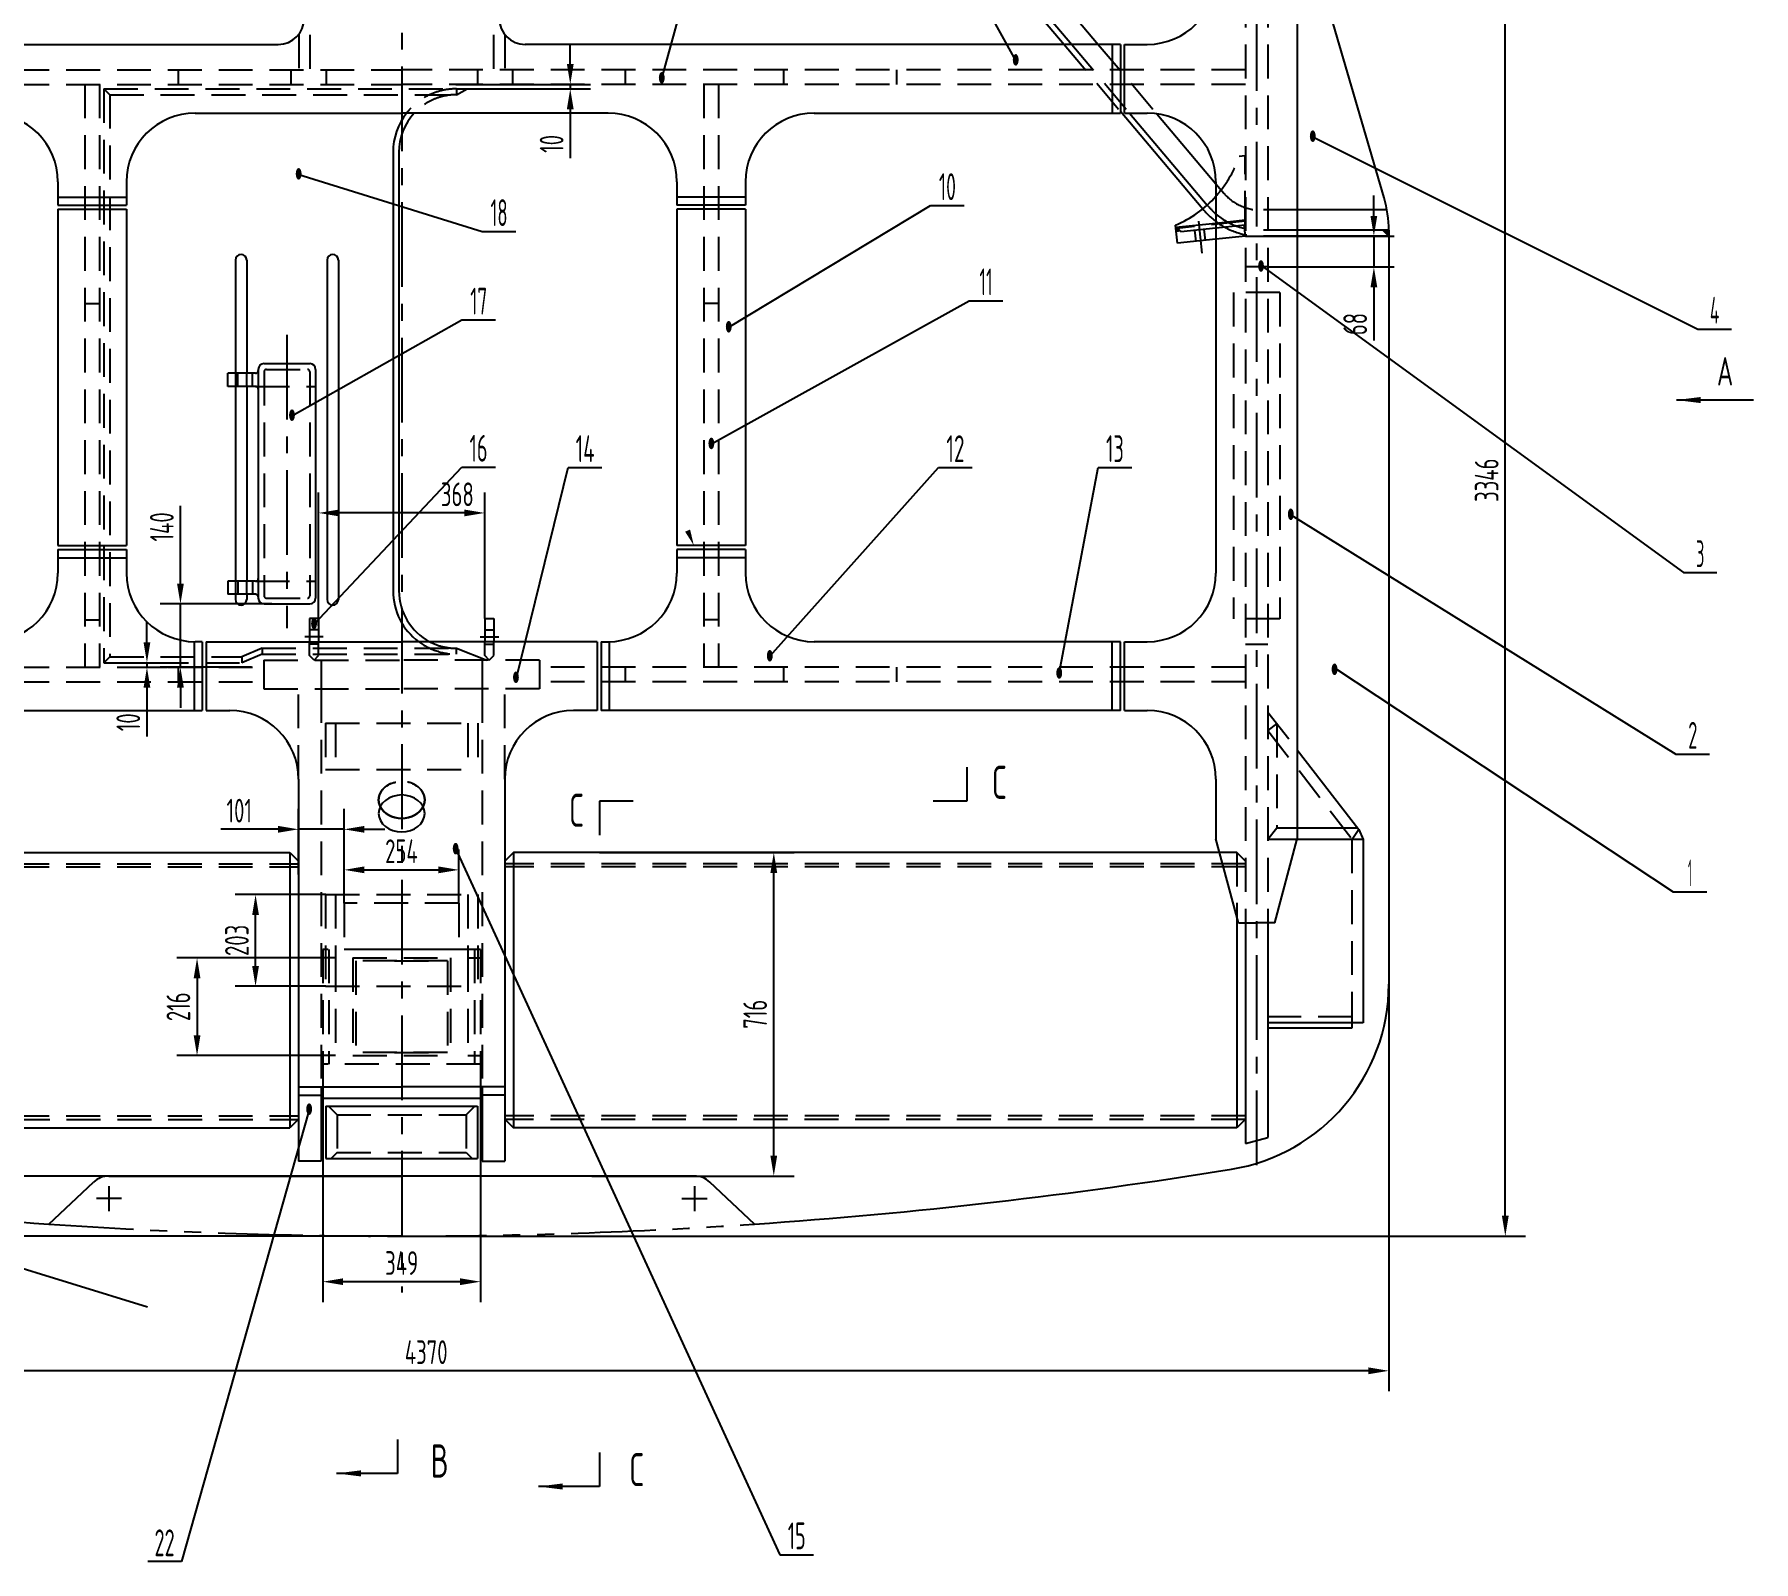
# Model space of a CAD drawing. Header units: millimetres. Extents: x 0 to 12615, y -98 to 8910.
# Drawn here: x 3086 to 6892, y 3431 to 6811 of the extents above; entities that cross this region are included whole.
import ezdxf
from ezdxf.enums import TextEntityAlignment as Align

# ---------------------------------------------------------------- set-up
doc = ezdxf.new("R2010")
doc.units = ezdxf.units.MM
doc.header["$LTSCALE"] = 150
for name, pattern in [('F', [0.75, 0.5, -0.25]), ('G', [2, 1.25, -0.25, 0.25, -0.25]), ('K', [2.5, 1.25, -0.25, 0.25, -0.25, 0.25, -0.25])]:
    doc.linetypes.add(name, pattern=pattern)
for name, color, linetype in [('01', 7, 'Continuous'), ('02', 1, 'Continuous'), ('04', 2, 'F'), ('05', 4, 'G'), ('07', 6, 'K'), ('08', 1, 'Continuous'), ('11', 3, 'Continuous')]:
    doc.layers.add(name, color=color, linetype=linetype)
doc.styles.get("Standard").update_dxf_attribs({"font": 'isocp', "width": 0.707, "bigfont": 'intecad.shx'})
doc.dimstyles.new('INTE', dxfattribs={"dimscale": 15, "dimtxt": 3.5, "dimasz": 3, "dimexe": 3, "dimexo": 0, "dimgap": 1, "dimtad": 1, "dimdec": 3, "dimzin": 9, "dimdsep": 46, "dimtxsty": 'Standard', "dimcen": 0, "dimclrd": 1, "dimclre": 1, "dimclrt": 3, "dimaunit": 1, "dimadec": 0, "dimazin": 0, "dimtfac": 1, "dimtdec": 3, "dimtmove": 0, "dimatfit": 0, "dimfxl": 1, "dimarcsym": 0})

# ---------------------------------------------------------------- blocks, each defined once
blk = doc.blocks.new('*D62')
at = {"layer": '08', "color": 1, "lineweight": -2}
for p, q in [((1886.2, 7885.6), (1121.4, 7885.6)), ((1166.4, 4195.9), (1166.4, 7840.6)), ((3899.2, 4150.9), (1121.4, 4150.9))]:
    blk.add_line(p, q, dxfattribs=at)
at = {"layer": '08', "color": 1}
for points in [[(1158.9, 7840.6), (1173.9, 7840.6), (1166.4, 7885.6)], [(1158.9, 4195.9), (1173.9, 4195.9), (1166.4, 4150.9)]]:
    blk.add_solid(points, dxfattribs=at)
at = {"layer": 'Defpoints', "color": 0}
for p in [(1166.4, 7885.6), (1886.2, 7885.6), (3899.2, 4150.9)]:
    blk.add_point(p, dxfattribs=at)
at = {"layer": '08', "color": 3, "insert": (1125.1, 6018.3), "char_height": 52.5, "attachment_point": 5, "rotation": 90}
blk.add_mtext('3734.7', dxfattribs=at)
blk = doc.blocks.new('*D63')
at = {"layer": '08', "color": 1, "lineweight": -2}
for p, q in [((3899.2, 4283.9), (1414.1, 4283.9)), ((1459.1, 4195.9), (1459.1, 4238.9)), ((3899.2, 4150.9), (1414.1, 4150.9))]:
    blk.add_line(p, q, dxfattribs=at)
at = {"layer": '08', "color": 1}
for points in [[(1451.6, 4238.9), (1466.6, 4238.9), (1459.1, 4283.9)], [(1451.6, 4195.9), (1466.6, 4195.9), (1459.1, 4150.9)]]:
    blk.add_solid(points, dxfattribs=at)
at = {"layer": 'Defpoints', "color": 0}
for p in [(1459.1, 4283.9), (3899.2, 4283.9), (3899.2, 4150.9)]:
    blk.add_point(p, dxfattribs=at)
at = {"layer": '08', "color": 3, "insert": (1417.8, 4217.4), "char_height": 52.5, "attachment_point": 5, "rotation": 90}
blk.add_mtext('133', dxfattribs=at)
blk = doc.blocks.new('*D67')
at = {"layer": '08', "color": 1, "lineweight": -2}
for p, q in [((5996.7, 7496.9), (6387.1, 7496.9)), ((6342.1, 4195.9), (6342.1, 7451.9)), ((3899.2, 4150.9), (6387.1, 4150.9))]:
    blk.add_line(p, q, dxfattribs=at)
at = {"layer": '08', "color": 1}
for points in [[(6334.6, 7451.9), (6349.6, 7451.9), (6342.1, 7496.9)], [(6334.6, 4195.9), (6349.6, 4195.9), (6342.1, 4150.9)]]:
    blk.add_solid(points, dxfattribs=at)
at = {"layer": 'Defpoints', "color": 0}
for p in [(5996.7, 7496.9), (6342.1, 7496.9), (3899.2, 4150.9)]:
    blk.add_point(p, dxfattribs=at)
at = {"layer": '08', "color": 3, "insert": (6300.9, 5823.9), "char_height": 52.5, "attachment_point": 5, "rotation": 90}
blk.add_mtext('3346', dxfattribs=at)
blk = doc.blocks.new('*D68')
at = {"layer": '08', "color": 1, "lineweight": -2}
for p, q in [((1714.2, 4838.5), (1714.2, 3807.8)), ((6084.2, 4779.1), (6084.2, 3807.8)), ((6039.2, 3852.8), (1759.2, 3852.8))]:
    blk.add_line(p, q, dxfattribs=at)
at = {"layer": '08', "color": 1}
for points in [[(1759.2, 3860.3), (1759.2, 3845.3), (1714.2, 3852.8)], [(6039.2, 3860.3), (6039.2, 3845.3), (6084.2, 3852.8)]]:
    blk.add_solid(points, dxfattribs=at)
at = {"layer": 'Defpoints', "color": 0}
for p in [(1714.2, 4838.5), (6084.2, 4779.1), (1714.2, 3852.8)]:
    blk.add_point(p, dxfattribs=at)
at = {"layer": '08', "color": 3, "insert": (3953.5, 3894.1), "char_height": 52.5, "attachment_point": 5}
blk.add_mtext('4370', dxfattribs=at)
blk = doc.blocks.new('*D69')
at = {"layer": '08', "color": 1, "lineweight": -2}
for p, q in [((3715.2, 5501.8), (3715.2, 5796.4)), ((4083.2, 5517.9), (4083.2, 5796.4)), ((4038.2, 5751.4), (3760.2, 5751.4))]:
    blk.add_line(p, q, dxfattribs=at)
at = {"layer": '08', "color": 1}
for points in [[(3760.2, 5758.9), (3760.2, 5743.9), (3715.2, 5751.4)], [(4038.2, 5758.9), (4038.2, 5743.9), (4083.2, 5751.4)]]:
    blk.add_solid(points, dxfattribs=at)
at = {"layer": 'Defpoints', "color": 0}
for p in [(3715.2, 5751.4), (3715.2, 5501.8), (4083.2, 5517.9)]:
    blk.add_point(p, dxfattribs=at)
at = {"layer": '08', "color": 3, "insert": (4022.5, 5792.6), "char_height": 52.5, "attachment_point": 5}
blk.add_mtext('368', dxfattribs=at)
blk = doc.blocks.new('*D70')
at = {"layer": '08', "color": 1, "lineweight": -2}
for p, q in [((4336.8, 4999.9), (4767.9, 4999.9)), ((4722.9, 4328.9), (4722.9, 4954.9)), ((4319.8, 4283.9), (4767.9, 4283.9))]:
    blk.add_line(p, q, dxfattribs=at)
at = {"layer": '08', "color": 1}
for points in [[(4715.4, 4954.9), (4730.4, 4954.9), (4722.9, 4999.9)], [(4715.4, 4328.9), (4730.4, 4328.9), (4722.9, 4283.9)]]:
    blk.add_solid(points, dxfattribs=at)
at = {"layer": 'Defpoints', "color": 0}
for p in [(4336.8, 4999.9), (4722.9, 4999.9), (4319.8, 4283.9)]:
    blk.add_point(p, dxfattribs=at)
at = {"layer": '08', "color": 3, "insert": (4681.7, 4641.9), "char_height": 52.5, "attachment_point": 5, "rotation": 90}
blk.add_mtext('716', dxfattribs=at)
blk = doc.blocks.new('*D71')
at = {"layer": '08', "color": 1, "lineweight": -2}
for p, q in [((3409.5, 5594.9), (3409.5, 5767)), ((3612, 5549.9), (3364.5, 5549.9)), ((3409.5, 5409.9), (3409.5, 5549.9)), ((3566.5, 5409.9), (3364.5, 5409.9)), ((3409.5, 5364.9), (3409.5, 5319.9))]:
    blk.add_line(p, q, dxfattribs=at)
at = {"layer": '08', "color": 1}
for points in [[(3402, 5594.9), (3417, 5594.9), (3409.5, 5549.9)], [(3402, 5364.9), (3417, 5364.9), (3409.5, 5409.9)]]:
    blk.add_solid(points, dxfattribs=at)
at = {"layer": 'Defpoints', "color": 0}
for p in [(3612, 5549.9), (3409.5, 5409.9), (3566.5, 5409.9)]:
    blk.add_point(p, dxfattribs=at)
at = {"layer": '08', "color": 3, "insert": (3368.3, 5720.5), "char_height": 52.5, "attachment_point": 5, "rotation": 90}
blk.add_mtext('140', dxfattribs=at)
blk = doc.blocks.new('*D72')
at = {"layer": '08', "color": 1, "lineweight": -2}
for p, q in [((4272.4, 6744.9), (4272.4, 6789.9)), ((4019.3, 6699.9), (4317.4, 6699.9)), ((4272.4, 6699.9), (4272.4, 6689.9)), ((4020.2, 6689.9), (4317.4, 6689.9)), ((4272.4, 6644.9), (4272.4, 6536.5))]:
    blk.add_line(p, q, dxfattribs=at)
at = {"layer": '08', "color": 1}
for points in [[(4264.9, 6744.9), (4279.9, 6744.9), (4272.4, 6699.9)], [(4264.9, 6644.9), (4279.9, 6644.9), (4272.4, 6689.9)]]:
    blk.add_solid(points, dxfattribs=at)
at = {"layer": 'Defpoints', "color": 0}
for p in [(4019.3, 6699.9), (4020.2, 6689.9), (4272.4, 6689.9)]:
    blk.add_point(p, dxfattribs=at)
at = {"layer": '08', "color": 3, "insert": (4231.2, 6568.2), "char_height": 52.5, "attachment_point": 5, "rotation": 90}
blk.add_mtext('10', dxfattribs=at)
blk = doc.blocks.new('*D73')
at = {"layer": '08', "color": 1, "lineweight": -2}
for p, q in [((3335.4, 5464.9), (3335.4, 5509.9)), ((3309.3, 5419.9), (3380.4, 5419.9)), ((3309.3, 5409.9), (3380.4, 5409.9)), ((3335.4, 5419.9), (3335.4, 5409.9)), ((3335.4, 5364.9), (3335.4, 5256.5))]:
    blk.add_line(p, q, dxfattribs=at)
at = {"layer": '08', "color": 1}
for points in [[(3327.9, 5464.9), (3342.9, 5464.9), (3335.4, 5419.9)], [(3327.9, 5364.9), (3342.9, 5364.9), (3335.4, 5409.9)]]:
    blk.add_solid(points, dxfattribs=at)
at = {"layer": 'Defpoints', "color": 0}
for p in [(3309.3, 5419.9), (3309.3, 5409.9), (3335.4, 5409.9)]:
    blk.add_point(p, dxfattribs=at)
at = {"layer": '08', "color": 3, "insert": (3294.1, 5288.2), "char_height": 52.5, "attachment_point": 5, "rotation": 90}
blk.add_mtext('10', dxfattribs=at)
blk = doc.blocks.new('*D82')
at = {"layer": '08', "color": 1, "lineweight": -2}
for p, q in [((6051.2, 6408.9), (6051.2, 6453.9)), ((5766.7, 6363.9), (6096.2, 6363.9)), ((6051.2, 6363.9), (6051.2, 6295.9)), ((5816.7, 6295.9), (6096.2, 6295.9)), ((6051.2, 6250.9), (6051.2, 6132.9))]:
    blk.add_line(p, q, dxfattribs=at)
at = {"layer": '08', "color": 1}
for points in [[(6043.7, 6408.9), (6058.7, 6408.9), (6051.2, 6363.9)], [(6043.7, 6250.9), (6058.7, 6250.9), (6051.2, 6295.9)]]:
    blk.add_solid(points, dxfattribs=at)
at = {"layer": 'Defpoints', "color": 0}
for p in [(5766.7, 6363.9), (6051.2, 6363.9), (5816.7, 6295.9)]:
    blk.add_point(p, dxfattribs=at)
at = {"layer": '08', "color": 3, "insert": (6009.9, 6169.4), "char_height": 52.5, "attachment_point": 5, "rotation": 90}
blk.add_mtext('68', dxfattribs=at)
blk = doc.blocks.new('*D91')
at = {"layer": '08', "color": 1, "lineweight": -2}
for p, q in [((3752.7, 4766.5), (3401.3, 4766.5)), ((3446.3, 4721.5), (3446.3, 4595.5)), ((3752.7, 4550.5), (3401.3, 4550.5))]:
    blk.add_line(p, q, dxfattribs=at)
at = {"layer": '08', "color": 1}
for points in [[(3438.8, 4721.5), (3453.8, 4721.5), (3446.3, 4766.5)], [(3438.8, 4595.5), (3453.8, 4595.5), (3446.3, 4550.5)]]:
    blk.add_solid(points, dxfattribs=at)
at = {"layer": 'Defpoints', "color": 0}
for p in [(3752.7, 4766.5), (3446.3, 4550.5), (3752.7, 4550.5)]:
    blk.add_point(p, dxfattribs=at)
at = {"layer": '08', "color": 3, "insert": (3405, 4658.5), "char_height": 52.5, "attachment_point": 5, "rotation": 90}
blk.add_mtext('216', dxfattribs=at)
blk = doc.blocks.new('*D92')
at = {"layer": '08', "color": 1, "lineweight": -2}
for p, q in [((3731, 4906.9), (3530.8, 4906.9)), ((3575.8, 4748.9), (3575.8, 4861.9)), ((3731, 4703.9), (3530.8, 4703.9))]:
    blk.add_line(p, q, dxfattribs=at)
at = {"layer": '08', "color": 1}
for points in [[(3568.3, 4861.9), (3583.3, 4861.9), (3575.8, 4906.9)], [(3568.3, 4748.9), (3583.3, 4748.9), (3575.8, 4703.9)]]:
    blk.add_solid(points, dxfattribs=at)
at = {"layer": 'Defpoints', "color": 0}
for p in [(3575.8, 4906.9), (3731, 4906.9), (3731, 4703.9)]:
    blk.add_point(p, dxfattribs=at)
at = {"layer": '08', "color": 3, "insert": (3534.5, 4805.4), "char_height": 52.5, "attachment_point": 5, "rotation": 90}
blk.add_mtext('203', dxfattribs=at)
blk = doc.blocks.new('*D93')
at = {"layer": '08', "color": 1, "lineweight": -2}
for p, q in [((3670.7, 4950.9), (3670.7, 5096.2)), ((3771.7, 4887.5), (3771.7, 5096.2)), ((3625.7, 5051.2), (3498.8, 5051.2)), ((3771.7, 5051.2), (3670.7, 5051.2)), ((3816.7, 5051.2), (3861.7, 5051.2))]:
    blk.add_line(p, q, dxfattribs=at)
at = {"layer": '08', "color": 1}
for points in [[(3625.7, 5058.7), (3625.7, 5043.7), (3670.7, 5051.2)], [(3816.7, 5058.7), (3816.7, 5043.7), (3771.7, 5051.2)]]:
    blk.add_solid(points, dxfattribs=at)
at = {"layer": 'Defpoints', "color": 0}
for p in [(3670.7, 5051.2), (3670.7, 4950.9), (3771.7, 4887.5)]:
    blk.add_point(p, dxfattribs=at)
at = {"layer": '08', "color": 3, "insert": (3539.7, 5092.5), "char_height": 52.5, "attachment_point": 5}
blk.add_mtext('101', dxfattribs=at)
blk = doc.blocks.new('*D94')
at = {"layer": '08', "color": 1, "lineweight": -2}
for p, q in [((3771.7, 4887.5), (3771.7, 5006.5)), ((4025.7, 4887.5), (4025.7, 5006.5)), ((3816.7, 4961.5), (3980.7, 4961.5))]:
    blk.add_line(p, q, dxfattribs=at)
at = {"layer": '08', "color": 1}
for points in [[(3816.7, 4969), (3816.7, 4954), (3771.7, 4961.5)], [(3980.7, 4969), (3980.7, 4954), (4025.7, 4961.5)]]:
    blk.add_solid(points, dxfattribs=at)
at = {"layer": 'Defpoints', "color": 0}
for p in [(4025.7, 4961.5), (3771.7, 4887.5), (4025.7, 4887.5)]:
    blk.add_point(p, dxfattribs=at)
at = {"layer": '08', "color": 3, "insert": (3898.7, 5002.7), "char_height": 52.5, "attachment_point": 5}
blk.add_mtext('254', dxfattribs=at)
blk = doc.blocks.new('*D95')
at = {"layer": '08', "color": 1, "lineweight": -2}
for p, q in [((3724.7, 4495.7), (3724.7, 4005)), ((4073.7, 4481.4), (4073.7, 4005)), ((4028.7, 4050), (3769.7, 4050))]:
    blk.add_line(p, q, dxfattribs=at)
at = {"layer": '08', "color": 1}
for points in [[(3769.7, 4057.5), (3769.7, 4042.5), (3724.7, 4050)], [(4028.7, 4057.5), (4028.7, 4042.5), (4073.7, 4050)]]:
    blk.add_solid(points, dxfattribs=at)
at = {"layer": 'Defpoints', "color": 0}
for p in [(3724.7, 4495.7), (4073.7, 4481.4), (3724.7, 4050)]:
    blk.add_point(p, dxfattribs=at)
at = {"layer": '08', "color": 3, "insert": (3899.2, 4091.3), "char_height": 52.5, "attachment_point": 5}
blk.add_mtext('349', dxfattribs=at)

msp = doc.modelspace()

# ---------------------------------------------------------------- hatches: boundary and pattern name
at = {"layer": '02'}
for points in [[(5623.8898, 6374.0099), (5612.8979, 6382.9082), (5613.9447, 6372.9631)], [(6084.2322, 6376.9079), (6071.2322, 6376.9079), (6084.2322, 6363.9079)]]:
    msp.add_hatch(color=256, dxfattribs=at).paths.add_polyline_path(points)

# ---------------------------------------------------------------- linework, layer by layer
for p, q in [((5616.5618, 6348.1005), (5612.3404, 6388.2042)), ((5701.1041, 6392.193), (5612.8979, 6382.9082)), ((5612.8979, 6382.9082), (5623.8898, 6374.0099)), ((5623.8898, 6374.0099), (5701.1041, 6382.1378)), ((3251.2322, 4283.9079), (3899.2322, 4283.9079)), ((4547.2322, 4283.9079), (3899.2322, 4283.9079))]:
    msp.add_line(p, q)
msp.add_arc((5512.3481, 6621.6941), 254, 293.1830697, 318.2112108)
at = {"layer": '01', "color": 7, "linetype": 'Continuous'}
for p, q in [((5881.7322, 7384.7956), (5881.7322, 5030.5104)), ((6073.966, 6448.5345), (5891.9984, 7070.2813)), ((2308.2322, 6788.4079), (3626.1701, 6788.4079)), ((5490.2322, 6788.4079), (4172.2943, 6788.4079)), ((5472.2322, 6788.4079), (5472.2322, 6636.4079)), ((5490.2322, 6788.4079), (5490.2322, 6636.4079)), ((5499.2322, 6788.4079), (5549.7322, 6788.4079)), ((5499.2322, 6636.4079), (5499.2322, 6788.4079)), ((3442.2322, 6636.4079), (3899.2322, 6636.4079)), ((4356.2322, 6636.4079), (3899.2322, 6636.4079)), ((5499.2322, 6636.4079), (5549.7322, 6636.4079)), ((3880.2322, 6549.9079), (3880.2322, 5578.9079)), ((3893.2322, 6549.9079), (3893.2322, 5578.9079)), ((3138.2322, 6484.4079), (3138.2322, 6432.4079)), ((3290.2322, 6484.4079), (3290.2322, 6432.4079)), ((4508.2322, 6484.4079), (4508.2322, 6432.4079)), ((4660.2322, 6484.4079), (4660.2322, 6432.4079)), ((3138.2322, 6450.4079), (3290.2322, 6450.4079)), ((3138.2322, 6432.4079), (3290.2322, 6432.4079)), ((4660.2322, 6450.4079), (4508.2322, 6450.4079)), ((4660.2322, 6432.4079), (4508.2322, 6432.4079)), ((3138.2322, 6423.4079), (3138.2322, 5679.4079)), ((3138.2322, 6423.4079), (3290.2322, 6423.4079)), ((3290.2322, 6423.4079), (3290.2322, 5679.4079)), ((4660.2322, 6423.4079), (4508.2322, 6423.4079)), ((4508.2322, 6423.4079), (4508.2322, 5679.4079)), ((4660.2322, 6423.4079), (4660.2322, 5679.4079)), ((6080.2302, 6421.9079), (5881.7322, 6421.9079)), ((5701.1041, 6356.9996), (5616.5618, 6348.1005)), ((6084.2322, 6376.9079), (5881.7322, 6376.9079)), ((6084.2322, 6363.9079), (5881.7322, 6363.9079)), ((6071.2322, 6376.9079), (6084.2322, 6363.9079)), ((6071.2322, 6376.9079), (6084.2322, 6363.9079)), ((6084.2322, 6376.9079), (6084.2322, 5726.8646)), ((3531.2322, 6310.9079), (3531.2322, 6060.4079)), ((3556.2322, 6310.9079), (3556.2322, 6060.4079)), ((3734.2322, 6310.9079), (3734.2322, 5559.9079)), ((3759.2322, 6310.9079), (3759.2322, 5559.9079)), ((3531.2322, 6031.4079), (3531.2322, 5600.4079)), ((3556.2322, 6031.4079), (3556.2322, 5600.4079)), ((6084.2322, 5726.8646), (6084.2322, 4708.5892)), ((3138.2322, 5679.4079), (3290.2322, 5679.4079)), ((3138.2322, 5670.4079), (3138.2322, 5618.4079)), ((3138.2322, 5670.4079), (3290.2322, 5670.4079)), ((3290.2322, 5670.4079), (3290.2322, 5618.4079)), ((4660.2322, 5679.4079), (4508.2322, 5679.4079)), ((4660.2322, 5670.4079), (4508.2322, 5670.4079)), ((4508.2322, 5670.4079), (4508.2322, 5618.4079)), ((4660.2322, 5670.4079), (4660.2322, 5618.4079)), ((3138.2322, 5652.4079), (3290.2322, 5652.4079)), ((4660.2322, 5652.4079), (4508.2322, 5652.4079)), ((3531.2322, 5571.4079), (3531.2322, 5559.9079)), ((3556.2322, 5571.4079), (3556.2322, 5559.9079)), ((3734.2322, 5571.4079), (3734.2322, 5559.9079)), ((3759.2322, 5571.4079), (3759.2322, 5559.9079)), ((3439.7322, 5466.4079), (3439.7322, 5314.4079)), ((3457.7322, 5466.4079), (3442.2322, 5466.4079)), ((3457.7322, 5466.4079), (3457.7322, 5314.4079)), ((3466.7322, 5466.4079), (3899.2322, 5466.4079)), ((3466.7322, 5466.4079), (3466.7322, 5314.4079)), ((4331.7322, 5466.4079), (3899.2322, 5466.4079)), ((4331.7322, 5466.4079), (4331.7322, 5314.4079)), ((4340.7322, 5466.4079), (4340.7322, 5314.4079)), ((4340.7322, 5466.4079), (4356.2322, 5466.4079)), ((4358.7322, 5466.4079), (4358.7322, 5314.4079)), ((5490.2322, 5466.4079), (4812.2322, 5466.4079)), ((5472.2322, 5314.4079), (5472.2322, 5466.4079)), ((5490.2322, 5314.4079), (5490.2322, 5466.4079)), ((5499.2322, 5314.4079), (5499.2322, 5466.4079)), ((5499.2322, 5466.4079), (5549.7322, 5466.4079)), ((2308.2322, 5314.4079), (3457.7322, 5314.4079)), ((3466.7322, 5314.4079), (3518.7322, 5314.4079)), ((4331.7322, 5314.4079), (4279.7322, 5314.4079)), ((5490.2322, 5314.4079), (4340.7322, 5314.4079)), ((5499.2322, 5314.4079), (5549.7322, 5314.4079)), ((5881.7322, 5226.7706), (6018.2363, 5050.643)), ((3670.7322, 5162.4079), (3670.7322, 4316.9079)), ((4127.7322, 5162.4079), (4127.7322, 4481.4079)), ((4127.7322, 5162.4079), (4127.7322, 4316.9079)), ((6018.2363, 5050.643), (6003.4522, 5028.9079)), ((6018.2363, 5050.643), (6027.7322, 5028.9079)), ((6027.7322, 5028.9079), (6027.7322, 4622.9079)), ((5766.7322, 4843.9079), (5766.7322, 4355.9079)), ((5816.7322, 4843.9079), (5816.7322, 4369.3053)), ((3670.7322, 4481.4079), (3899.2322, 4481.4079)), ((3670.7322, 4462.6079), (3720.7322, 4462.6079)), ((3720.7322, 4481.4079), (3720.7322, 4316.9079)), ((3724.7322, 4481.4079), (3724.7322, 4455.4711)), ((4073.7322, 4455.4711), (3724.7322, 4455.4711)), ((4127.7322, 4481.4079), (3899.2322, 4481.4079)), ((4073.7322, 4481.4079), (4073.7322, 4455.4711)), ((4077.7322, 4481.4079), (4077.7322, 4316.9079)), ((4127.7322, 4462.6079), (4077.7322, 4462.6079))]:
    msp.add_line(p, q, dxfattribs=at)
at = {"layer": '01'}
for p, q in [((5282.2231, 6886.9079), (5365.3303, 6788.4079)), ((5299.2322, 6886.9079), (5382.3393, 6788.4079)), ((5358.1096, 6886.9079), (5441.2167, 6788.4079)), ((4812.2322, 6636.4079), (5490.2322, 6636.4079)), ((5490.2322, 6640.3721), (5672.3995, 6424.4644)), ((5510.5859, 6636.4079), (5682.2812, 6432.9118)), ((5570.688, 6634.9564), (5701.7322, 6479.6407)), ((5701.7322, 6484.4079), (5701.7322, 5618.4079)), ((3575.7322, 6060.4079), (3514.7322, 6060.4079)), ((3514.7322, 6031.4079), (3514.7322, 6060.4079)), ((3581.7322, 6068.9079), (3581.7322, 5562.9079)), ((3594.7322, 6081.9079), (3695.7322, 6081.9079)), ((3708.7322, 6068.9079), (3708.7322, 5562.9079)), ((3575.7322, 6031.4079), (3514.7322, 6031.4079)), ((3575.7322, 5600.4079), (3514.7322, 5600.4079)), ((3514.7322, 5600.4079), (3514.7322, 5571.4079)), ((3575.7322, 5571.4079), (3514.7322, 5571.4079)), ((3594.7322, 5549.9079), (3695.7322, 5549.9079)), ((3695.2322, 5517.9079), (3695.2322, 5466.4079)), ((3715.2322, 5517.9079), (3695.2322, 5517.9079)), ((3715.2322, 5517.9079), (3715.2322, 5466.4079)), ((4083.2322, 5517.9079), (4103.2322, 5517.9079)), ((4083.2322, 5517.9079), (4083.2322, 5466.4079)), ((4103.2322, 5517.9079), (4103.2322, 5466.4079)), ((5150.3731, 5188.5913), (5150.3731, 5113.5913)), ((5701.7322, 5162.4079), (5701.7322, 5030.5104)), ((4336.8209, 5113.5913), (4336.8209, 5038.5913)), ((4411.8209, 5113.5913), (4336.8209, 5113.5913)), ((5150.3731, 5113.5913), (5075.3731, 5113.5913)), ((5751.7322, 4843.9079), (5701.7322, 5030.5104)), ((5831.7322, 4843.9079), (5881.7322, 5030.5104)), ((6015.7059, 5053.9079), (5881.7322, 5053.9079)), ((6027.7322, 5028.9079), (5881.7322, 5028.9079)), ((2080.4938, 4999.9079), (3651.7322, 4999.9079)), ((3651.7322, 4999.9079), (3670.7322, 4980.9079)), ((3651.7322, 4999.9079), (3651.7322, 4390.6624)), ((4146.7322, 4999.9079), (4127.7322, 4980.9079)), ((5717.9706, 4999.9079), (4146.7322, 4999.9079)), ((4146.7322, 4999.9079), (4146.7322, 4390.6624)), ((3670.7322, 4950.9079), (3670.7322, 4379.6624)), ((5747.7322, 4888.8361), (5747.7322, 4390.6624)), ((5751.7322, 4843.9079), (5791.7322, 4843.9079)), ((5831.7322, 4843.9079), (5791.7322, 4843.9079)), ((6027.7322, 4622.9079), (5816.7322, 4622.9079)), ((6002.7322, 4610.9079), (5816.7322, 4610.9079)), ((6002.7322, 4622.9079), (6002.7322, 4610.9079)), ((3731.2322, 4438.5079), (4067.2322, 4438.5079)), ((3731.2322, 4438.5079), (3731.2322, 4322.9079)), ((4067.2322, 4438.5079), (4067.2322, 4322.9079)), ((2050.7322, 4390.6624), (3651.7322, 4390.6624)), ((3670.7322, 4409.6624), (3651.7322, 4390.6624)), ((4127.7322, 4409.6624), (4146.7322, 4390.6624)), ((5747.7322, 4390.6624), (4146.7322, 4390.6624)), ((5766.7322, 4409.6624), (5747.7322, 4390.6624)), ((5766.7322, 4355.9079), (5816.7322, 4369.3053)), ((3720.7322, 4316.9079), (3670.7322, 4316.9079)), ((3731.2322, 4322.9079), (4067.2322, 4322.9079)), ((4077.7322, 4316.9079), (4127.7322, 4316.9079)), ((3118.2322, 4177.5398), (3216.9925, 4270.3447)), ((4680.2322, 4177.5398), (4581.4718, 4270.3447)), ((3889.9478, 3700.7918), (3889.9478, 3625.7918)), ((4336.8209, 3671.7563), (4336.8209, 3596.7563))]:
    msp.add_line(p, q, dxfattribs=at)
at = {"layer": '01', "color": 7, "linetype": 'Continuous'}
for centre, radius, start, end in [((5549.7322, 6940.4079), 152, 270, 0), ((3626.1701, 6845.4079), 57, 270, 0), ((4172.2943, 6845.4079), 57, 180, 270), ((3442.2322, 6484.4079), 152, 90, 180), ((4356.2322, 6484.4079), 152, 0, 90), ((5829.2322, 6376.9079), 255, 0, 16.3132511), ((2986.2322, 5618.4079), 152, 270, 0), ((3442.2322, 5618.4079), 152, 180, 270), ((4356.2322, 5618.4079), 152, 270, 0), ((4812.2322, 5618.4079), 152, 180, 270), ((5549.7322, 5618.4079), 152, 270, 0), ((3518.7322, 5162.4079), 152, 0, 90), ((4279.7322, 5162.4079), 152, 90, 180), ((5669.2322, 4708.5892), 415, 279.217402, 0), ((3899.2322, 15615.9079), 11465, 260.782598, 266.09396561), ((3899.2322, 15615.9079), 11465, 273.90603439, 279.217402)]:
    msp.add_arc(centre, radius, start, end, dxfattribs=at)
at = {"layer": '01'}
for centre, radius, start, end in [((2986.2322, 6484.4079), 152, 0, 90), ((4020.2322, 6549.9079), 140, 141.84018, 180), ((4020.2322, 6549.9079), 127, 137.0701543, 180), ((4812.2322, 6484.4079), 152, 90, 180), ((5549.7322, 6484.4079), 152, 0, 90), ((3543.7322, 6310.9079), 12.5, 0, 180), ((3746.7322, 6310.9079), 12.5, 0, 180), ((3575.7322, 6066.4079), 6, 270, 0), ((3594.7322, 6068.9079), 13, 90, 180), ((3695.7322, 6068.9079), 13, 0, 90), ((3575.7322, 6025.4079), 6, 0, 90), ((3575.7322, 5606.4079), 6, 270, 0), ((3543.7322, 5559.9079), 12.5, 180, 0), ((3575.7322, 5565.4079), 6, 0, 90), ((3594.7322, 5562.9079), 13, 180, 270), ((3695.7322, 5562.9079), 13, 270, 0), ((3746.7322, 5559.9079), 12.5, 180, 0), ((4020.2322, 5578.9079), 140, 180, 233.4725149), ((4020.2322, 5578.9079), 127, 180, 242.3534364), ((5549.7322, 5162.4079), 152, 0, 90), ((3251.2322, 4233.9079), 50, 90, 133.2193561), ((4547.2322, 4233.9079), 50, 46.7806439, 90)]:
    msp.add_arc(centre, radius, start, end, dxfattribs=at)
at = {"layer": '01', "extrusion": (0, 0, -1)}
msp.add_ellipse((3899.2322, 5086.3711), major_axis=(-51, 0), ratio=0.800588287, dxfattribs=at)
at = {"layer": '01'}
msp.add_ellipse((3899.2322, 5116.3318), major_axis=(51, 0), ratio=0.800588287, start_param=3.517262926, end_param=5.907515035, dxfattribs=at)
at = {"layer": '01', "extrusion": (0, 0, -1)}
msp.add_ellipse((3899.2322, 5116.3318), major_axis=(-51, 0), ratio=0.800588287, start_param=3.517262926, end_param=5.907515035, dxfattribs=at)
at = {"layer": '02'}
for p, q in [((4474.9109, 6713.1586), (4640.7738, 7309.8013)), ((5258.4055, 6752.9386), (4949.5044, 7314.4829)), ((5915.8768, 6584.028), (6768.2152, 6158.1044)), ((3671.2478, 6500.6574), (4077.6589, 6374.3033)), ((4623.175, 6162.1752), (5070.0754, 6431.7822)), ((5070.0754, 6431.7822), (5144.4754, 6431.7822)), ((4077.6589, 6374.3033), (4152.0589, 6374.3033)), ((5801.3887, 6299.2657), (6736.2541, 5619.5348)), ((4584.7069, 5903.9791), (5155.4796, 6221.1227)), ((5155.4796, 6221.1227), (5229.8796, 6221.1227)), ((3656.4384, 5966.5208), (4032.6971, 6178.4561)), ((4032.6971, 6178.4561), (4107.0971, 6178.4561)), ((6768.2152, 6158.1044), (6842.6152, 6158.1044)), ((6891.7497, 6001.2251), (6720.7497, 6001.2251)), ((3705.2322, 5505.2777), (4032.211, 5852.844)), ((4032.211, 5852.844), (4106.611, 5852.844)), ((4153.7352, 5386.4752), (4268.1118, 5851.9036)), ((4268.1118, 5851.9036), (4342.5118, 5851.9036)), ((4714.0944, 5434.0821), (5087.6598, 5851.9036)), ((5087.6598, 5851.9036), (5162.0598, 5851.9036)), ((5354.7138, 5395.9515), (5440.8226, 5851.9036)), ((5440.8226, 5851.9036), (5515.2226, 5851.9036)), ((5867.2499, 5747.1881), (6719.8801, 5217.6566)), ((6736.2541, 5619.5348), (6810.6541, 5619.5348)), ((5964.1898, 5408.6384), (6713.6885, 4912.9557)), ((6719.8801, 5217.6566), (6794.2801, 5217.6566)), ((4018.7654, 5007.1648), (4736.4899, 3445.8771)), ((6713.6885, 4912.9557), (6788.0885, 4912.9557)), ((3694.4562, 4430.6995), (3411.5741, 3430.5331)), ((3889.9478, 3625.7918), (3754.9478, 3625.7918)), ((4336.8209, 3596.7563), (4201.8209, 3596.7563)), ((3411.5741, 3430.5331), (3337.1741, 3430.5331)), ((4736.4899, 3445.8771), (4810.8899, 3445.8771))]:
    msp.add_line(p, q, dxfattribs=at)
for points in [[(6774.7497, 6001.2251, 13.5, 0, 0), (6720.7497, 6001.2251, 0, 0, 0)], [(4545.9997, 5679.4079, 0, 12, 0), (4532.1172, 5712.3049, 12, 12, 0)], [(3754.9478, 3625.7918, 0, 13.5, 0), (3808.9478, 3625.7918, 0, 0, 0)], [(4201.8209, 3596.7563, 0, 13.5, 0), (4255.8209, 3596.7563, 0, 0, 0)]]:
    msp.add_lwpolyline(points, format="xyseb", dxfattribs=at)
at = {"layer": '04', "color": 2, "linetype": 'F'}
for p, q in [((5766.7322, 7687.9079), (5766.7322, 4843.9079)), ((5816.7322, 7687.9079), (5816.7322, 4843.9079)), ((3696.2322, 6921.9079), (3696.2322, 6731.9079)), ((4102.2322, 6921.9079), (4102.2322, 6731.9079)), ((3671.2322, 6810.5022), (3671.2322, 6731.9079)), ((4127.2322, 6810.5022), (4127.2322, 6731.9079)), ((5365.3303, 6788.4079), (5490.2322, 6640.3721)), ((5382.3393, 6788.4079), (5510.5859, 6636.4079)), ((5441.2167, 6788.4079), (5570.688, 6634.9564)), ((2031.7322, 6731.9079), (3899.2322, 6731.9079)), ((2031.7322, 6699.9079), (3899.2322, 6699.9079)), ((3198.2322, 6699.9079), (3198.2322, 5409.9079)), ((3230.2322, 6699.9079), (3230.2322, 5409.9079)), ((5766.7322, 6731.9079), (3899.2322, 6731.9079)), ((5766.7322, 6699.9079), (3899.2322, 6699.9079)), ((4568.2322, 6699.9079), (4568.2322, 5409.9079)), ((4600.2322, 6699.9079), (4600.2322, 5409.9079)), ((3240.2322, 6689.9079), (4020.2322, 6689.9079)), ((3240.2322, 6689.9079), (3240.2322, 5419.9079)), ((3240.2322, 6689.9079), (3253.2322, 6676.9079)), ((3253.2322, 6676.9079), (4020.2322, 6676.9079)), ((3253.2322, 6676.9079), (3253.2322, 5432.9079)), ((4020.2322, 6689.9079), (4020.2322, 6676.9079)), ((4020.2322, 6676.9079), (4044.1486, 6689.9079)), ((5766.1041, 6541.8197), (5753.0011, 6540.4404)), ((5766.1041, 6388.9799), (5766.1041, 6541.8197)), ((5701.7322, 6479.6407), (5718.9807, 6459.1975)), ((5682.2812, 6432.9118), (5684.5872, 6430.1787)), ((5766.3134, 6397.0461), (5615.0963, 6381.1285)), ((5672.3995, 6424.4644), (5674.6513, 6421.7955)), ((5766.1041, 6399.0351), (5701.1041, 6392.193)), ((5881.7322, 6421.9079), (5799.2322, 6421.9079)), ((5654.2222, 6377.2028), (5656.8393, 6352.3402)), ((5675.1068, 6379.4012), (5677.7239, 6354.5386)), ((5701.1041, 6382.1378), (5766.1041, 6388.9799)), ((5766.7322, 6363.9079), (5701.1041, 6356.9996)), ((5766.7322, 6363.9079), (5764.115, 6388.7705)), ((5881.7322, 6376.9079), (5799.2322, 6376.9079)), ((5881.7322, 6376.9079), (5799.2322, 6376.9079)), ((5881.7322, 6363.9079), (5799.2322, 6363.9079)), ((3198.2322, 6214.9079), (3230.2322, 6214.9079)), ((4600.2322, 6214.9079), (4568.2322, 6214.9079)), ((5740.7322, 6238.9079), (5740.7322, 5516.9079)), ((5842.7322, 6238.9079), (5842.7322, 5516.9079)), ((3531.2322, 6060.4079), (3531.2322, 6031.4079)), ((3536.7322, 6031.4079), (3536.7322, 6060.4079)), ((3556.2322, 6031.4079), (3556.2322, 6060.4079)), ((3568.7322, 6031.4079), (3568.7322, 6060.4079)), ((3594.7322, 6063.9079), (3594.7322, 5567.9079)), ((3599.7322, 6068.9079), (3690.7322, 6068.9079)), ((3695.7322, 6063.9079), (3695.7322, 5567.9079)), ((3575.7322, 6031.4079), (3708.7322, 6031.4079)), ((3531.2322, 5600.4079), (3531.2322, 5571.4079)), ((3536.7322, 5600.4079), (3536.7322, 5571.4079)), ((3556.2322, 5571.4079), (3556.2322, 5600.4079)), ((3568.7322, 5600.4079), (3568.7322, 5571.4079)), ((3575.7322, 5600.4079), (3708.7322, 5600.4079)), ((3599.7322, 5562.9079), (3690.7322, 5562.9079)), ((3198.2322, 5514.9079), (3230.2322, 5514.9079)), ((3715.2322, 5492.9079), (3695.2322, 5492.9079)), ((4083.2322, 5492.9079), (4103.2322, 5492.9079)), ((4600.2322, 5514.9079), (4568.2322, 5514.9079)), ((3590.2322, 5451.9079), (3545.2322, 5432.9079)), ((3590.2322, 5451.9079), (4020.2322, 5451.9079)), ((3590.2322, 5451.9079), (3590.2322, 5438.9079)), ((3695.2322, 5435.9079), (3695.2322, 5466.4079)), ((3715.2322, 5460.9079), (3695.2322, 5460.9079)), ((3715.2322, 5435.9079), (3715.2322, 5466.4079)), ((4020.2322, 5438.9079), (4020.2322, 5451.9079)), ((4020.2322, 5451.9079), (4087.507, 5425.9079)), ((4083.2322, 5435.9079), (4083.2322, 5466.4079)), ((4083.2322, 5460.9079), (4103.2322, 5460.9079)), ((4103.2322, 5435.9079), (4103.2322, 5466.4079)), ((2031.7322, 5409.9079), (3594.2322, 5409.9079)), ((3240.2322, 5419.9079), (3253.2322, 5432.9079)), ((3240.2322, 5419.9079), (3545.2322, 5419.9079)), ((3253.2322, 5432.9079), (3545.2322, 5432.9079)), ((3590.2322, 5438.9079), (3545.2322, 5419.9079)), ((3545.2322, 5432.9079), (3545.2322, 5419.9079)), ((3590.2322, 5438.9079), (4020.2322, 5438.9079)), ((3594.2322, 5425.9079), (3594.2322, 5361.9079)), ((3594.2322, 5425.9079), (3899.2322, 5425.9079)), ((3705.2322, 5425.9079), (3695.2322, 5435.9079)), ((3705.2322, 5425.9079), (3715.2322, 5435.9079)), ((4204.2322, 5425.9079), (3899.2322, 5425.9079)), ((4093.2322, 5425.9079), (4083.2322, 5435.9079)), ((4093.2322, 5425.9079), (4103.2322, 5435.9079)), ((4204.2322, 5425.9079), (4204.2322, 5361.9079)), ((5766.7322, 5409.9079), (4204.2322, 5409.9079)), ((2031.7322, 5377.9079), (3594.2322, 5377.9079)), ((5766.7322, 5377.9079), (4204.2322, 5377.9079)), ((3594.2322, 5361.9079), (3899.2322, 5361.9079)), ((3670.7322, 5162.4079), (3670.7322, 5361.9079)), ((3720.7322, 5361.9079), (3720.7322, 4481.4079)), ((4204.2322, 5361.9079), (3899.2322, 5361.9079)), ((4077.7322, 5361.9079), (4077.7322, 4481.4079)), ((4127.7322, 5162.4079), (4127.7322, 5361.9079)), ((5816.7322, 5310.6383), (5881.7322, 5226.7706)), ((3730.9822, 5285.9079), (4067.4822, 5285.9079)), ((3730.9822, 5285.9079), (3730.9822, 5183.9079)), ((3752.9822, 5285.9079), (3752.9822, 5183.9079)), ((4045.4822, 5285.9079), (4045.4822, 5183.9079)), ((4067.4822, 5285.9079), (4067.4822, 5183.9079)), ((5836.3735, 5285.2956), (5816.6134, 5269.981)), ((5816.6134, 5269.981), (6003.4522, 5028.9079)), ((5836.3735, 5285.2956), (5836.3735, 5053.9079)), ((3730.9822, 5183.9079), (4067.4822, 5183.9079)), ((5836.3735, 5053.9079), (5816.7322, 5028.9079)), ((5881.7322, 5028.9079), (5816.7322, 5028.9079)), ((5881.7322, 5053.9079), (5836.3735, 5053.9079)), ((6002.7322, 5028.9079), (6002.7322, 4622.9079)), ((5747.7322, 4999.9079), (5717.9706, 4999.9079)), ((5747.7322, 4999.9079), (5747.7322, 4888.8361)), ((5766.7322, 4980.9079), (5747.7322, 4999.9079)), ((2031.7322, 4974.9079), (3670.7322, 4974.9079)), ((2031.7322, 4967.9079), (3670.7322, 4967.9079)), ((5766.7322, 4974.9079), (4127.7322, 4974.9079)), ((5766.7322, 4967.9079), (4127.7322, 4967.9079)), ((3730.9822, 4906.9079), (4067.4822, 4906.9079)), ((3730.9822, 4906.9079), (3730.9822, 4703.9079)), ((3752.9822, 4906.9079), (3752.9822, 4703.9079)), ((4025.7322, 4887.4711), (3771.7322, 4887.4711)), ((3771.7322, 4887.4711), (3771.7322, 4785.4711)), ((4025.7322, 4887.4711), (4025.7322, 4785.4711)), ((4045.4822, 4906.9079), (4045.4822, 4703.9079)), ((4067.4822, 4906.9079), (4067.4822, 4703.9079)), ((3752.7322, 4766.4711), (3720.7322, 4766.4711)), ((4073.7322, 4785.4711), (3724.7322, 4785.4711)), ((3724.7322, 4785.4711), (3724.7322, 4531.4711)), ((3737.7322, 4785.4711), (3737.7322, 4531.4711)), ((3752.7322, 4766.4711), (3752.7322, 4550.4711)), ((4025.7322, 4785.4711), (3771.7322, 4785.4711)), ((3791.2322, 4766.4711), (4007.2322, 4766.4711)), ((3791.2322, 4766.4711), (3791.2322, 4550.4711)), ((3797.7322, 4759.9711), (3797.7322, 4556.9711)), ((4000.7322, 4759.9711), (3797.7322, 4759.9711)), ((3883.5013, 4759.9711), (3961.5013, 4759.9711)), ((4000.7322, 4759.9711), (4000.7322, 4556.9711)), ((4007.2322, 4766.4711), (4007.2322, 4550.4711)), ((4045.7322, 4766.4711), (4045.7322, 4550.4711)), ((4045.7322, 4766.4711), (4077.7322, 4766.4711)), ((4060.7322, 4785.4711), (4060.7322, 4531.4711)), ((4073.7322, 4785.4711), (4073.7322, 4531.4711)), ((3730.9822, 4703.9079), (4067.4822, 4703.9079)), ((6002.7322, 4635.9079), (5816.7322, 4635.9079)), ((3752.7322, 4550.4711), (3720.7322, 4550.4711)), ((3724.7322, 4531.4711), (3724.7322, 4481.4079)), ((4073.7322, 4531.4711), (3724.7322, 4531.4711)), ((3791.2322, 4550.4711), (4007.2322, 4550.4711)), ((4000.7322, 4556.9711), (3797.7322, 4556.9711)), ((3883.5013, 4556.9711), (3961.5013, 4556.9711)), ((4045.7322, 4550.4711), (4077.7322, 4550.4711)), ((4073.7322, 4531.4711), (4073.7322, 4481.4079)), ((2031.7322, 4416.9079), (3670.7322, 4416.9079)), ((3756.2322, 4419.5079), (3737.2322, 4438.5079)), ((3756.2322, 4419.5079), (4042.2322, 4419.5079)), ((3756.2322, 4419.5079), (3756.2322, 4335.9079)), ((4042.2322, 4419.5079), (4061.2322, 4438.5079)), ((4042.2322, 4419.5079), (4042.2322, 4335.9079)), ((5766.7322, 4416.9079), (4127.7322, 4416.9079)), ((2032.6177, 4408.7769), (3669.8466, 4408.7769)), ((5765.8466, 4408.7769), (4128.6177, 4408.7769)), ((3756.2322, 4335.9079), (3743.2322, 4322.9079)), ((3756.2322, 4335.9079), (4042.2322, 4335.9079)), ((4042.2322, 4335.9079), (4055.2322, 4322.9079))]:
    msp.add_line(p, q, dxfattribs=at)
at = {"layer": '04'}
for p, q in [((3404.2322, 6731.9079), (3404.2322, 6699.9079)), ((3654.2322, 6731.9079), (3654.2322, 6699.9079)), ((3731.7322, 6731.9079), (3731.7322, 6699.9079)), ((4066.7322, 6731.9079), (4066.7322, 6699.9079)), ((4144.2322, 6731.9079), (4144.2322, 6699.9079)), ((4394.2322, 6731.9079), (4394.2322, 6699.9079)), ((4744.2322, 6731.9079), (4744.2322, 6699.9079)), ((4994.2322, 6731.9079), (4994.2322, 6699.9079)), ((5816.7322, 6295.9079), (5766.7322, 6295.9079)), ((5842.7322, 6238.9079), (5740.7322, 6238.9079)), ((5842.7322, 5516.9079), (5740.7322, 5516.9079)), ((5816.7322, 5459.9079), (5766.7322, 5459.9079)), ((3404.2322, 5409.9079), (3404.2322, 5377.9079)), ((3721.2322, 5425.9079), (3721.2322, 5361.9079)), ((4077.2322, 5425.9079), (4077.2322, 5361.9079)), ((4394.2322, 5409.9079), (4394.2322, 5377.9079)), ((4744.2322, 5409.9079), (4744.2322, 5377.9079)), ((4994.2322, 5409.9079), (4994.2322, 5377.9079)), ((4073.7322, 4531.4711), (3724.7322, 4531.4711))]:
    msp.add_line(p, q, dxfattribs=at)
at = {"layer": '04', "color": 2, "linetype": 'F'}
for centre, radius, start, end in [((4020.2322, 6549.9079), 140, 90, 141.84018), ((4020.2322, 6549.9079), 127, 90, 137.0701543), ((5512.3481, 6621.6941), 254, 318.2112108, 341.3433241), ((5799.2322, 6526.9079), 105, 220.1552521, 270), ((5799.2322, 6526.9079), 163, 220.1552521, 233.2618044), ((5799.2322, 6526.9079), 150, 220.1552521, 229.4583981), ((5799.2322, 6526.9079), 150, 220.1552521, 229.4583981), ((5799.2322, 6526.9079), 150, 229.4583981, 270), ((5799.2322, 6526.9079), 163, 233.2618044, 270), ((3599.7322, 6063.9079), 5, 90, 180), ((3690.7322, 6063.9079), 5, 0, 90), ((3599.7322, 5567.9079), 5, 180, 270), ((3690.7322, 5567.9079), 5, 270, 0), ((4020.2322, 5578.9079), 140, 233.4725149, 270), ((4020.2322, 5578.9079), 127, 242.3534364, 270)]:
    msp.add_arc(centre, radius, start, end, dxfattribs=at)
msp.add_ellipse((3899.2322, 5116.3318), major_axis=(51, 0), ratio=0.800588287, start_param=-0.375670272, end_param=3.517262926, dxfattribs=at)
at = {"layer": '04', "color": 2, "linetype": 'F', "extrusion": (0, 0, -1)}
msp.add_ellipse((3899.2322, 5116.3318), major_axis=(-51, 0), ratio=0.800588287, start_param=-0.375670272, end_param=3.517262926, dxfattribs=at)
at = {"layer": '05', "color": 4, "linetype": 'G'}
for p, q in [((5791.7322, 7773.0222), (5791.7322, 4308.1818)), ((3899.2322, 7039.3047), (3899.2322, 4025.9721)), ((5662.682, 6397.1356), (5670.1534, 6326.1573)), ((3645.2322, 6145.8896), (3645.2322, 5496.4558)), ((3725.6337, 5476.9079), (3684.5369, 5476.9079)), ((4072.8306, 5476.9079), (4113.9274, 5476.9079))]:
    msp.add_line(p, q, dxfattribs=at)
at = {"layer": '05'}
for p, q in [((3279.0975, 4233.9079), (3223.3668, 4233.9079)), ((3251.2322, 4261.7732), (3251.2322, 4206.0425)), ((4519.3668, 4233.9079), (4575.0975, 4233.9079)), ((4547.2322, 4261.7732), (4547.2322, 4206.0425))]:
    msp.add_line(p, q, dxfattribs=at)
at = {"layer": '07', "color": 6, "linetype": 'K'}
for start, end in [(266.09396561, 270), (270, 273.90603439)]:
    msp.add_arc((3899.2322, 15615.9079), 11465, start, end, dxfattribs=at)

# ---------------------------------------------------------------- texts
at = {"layer": '02', "width": 0.605172}
for p, p2 in [((5251.2055, 6740.9386), (5265.6055, 6740.9386)), ((4467.7109, 6701.1586), (4482.1109, 6701.1586)), ((5908.6768, 6572.028), (5923.0768, 6572.028)), ((3664.0478, 6488.6574), (3678.4478, 6488.6574)), ((5794.1887, 6284.6699), (5808.5887, 6284.6699)), ((4615.975, 6150.1752), (4630.375, 6150.1752)), ((3649.2384, 5954.5208), (3663.6384, 5954.5208)), ((4577.5069, 5891.9791), (4591.9069, 5891.9791)), ((5860.0499, 5735.1881), (5874.4499, 5735.1881)), ((3698.0322, 5493.2777), (3712.4322, 5493.2777)), ((4706.8944, 5422.0821), (4721.2944, 5422.0821)), ((5347.5138, 5383.9515), (5361.9138, 5383.9515)), ((5956.9898, 5392.1393), (5971.3898, 5392.1393)), ((4144.9537, 5374.4752), (4159.3537, 5374.4752)), ((4011.5654, 4995.1648), (4025.9654, 4995.1648)), ((3687.2562, 4418.6995), (3701.6562, 4418.6995))]:
    msp.add_text('●', height=24, dxfattribs=at).set_placement(p, p2, align=Align.FIT)
at = {"layer": '11'}
for s, height, width, p, p2 in [('10', 59.39697, 0.606076, (5088.3617, 6443.7822), (5126.1891, 6443.7822)), ('18', 59.39697, 0.606, (4095.9617, 6386.3033), (4133.756, 6386.3033)), ('11', 59.39697, 0.582235, (5177.9818, 6233.1227), (5207.3773, 6233.1227)), ('17', 59.39697, 0.606, (4051, 6190.4561), (4088.7943, 6190.4561)), ('4', 59.397, 0.543846, (6794.9168, 6170.1044), (6815.9136, 6170.1044)), ('16', 59.39697, 0.610556, (4049.4723, 5864.844), (4089.3497, 5864.844)), ('14', 59.39697, 0.614783, (4284.3149, 5863.9036), (4326.3086, 5863.9036)), ('12', 59.39697, 0.611465, (5104.7017, 5863.9036), (5145.018, 5863.9036)), ('13', 59.39697, 0.609833, (5458.2557, 5863.9036), (5497.7895, 5863.9036)), ('3', 59.397, 0.527686, (6764.1857, 5631.5348), (6782.7225, 5631.5348)), ('2', 59.397, 0.562593, (6746.8871, 5229.6566), (6767.273, 5229.6566)), ('1', 59.397, 0.404, (6746.6892, 4924.9557), (6755.0879, 4924.9557)), ('22', 59.39697, 0.573679, (3352.0541, 3442.5331), (3396.6941, 3442.5331)), ('15', 59.39697, 0.609833, (4753.923, 3457.8771), (4793.4567, 3457.8771))]:
    msp.add_text(s, height=height, dxfattribs=dict(at, width=width)).set_placement(p, p2, align=Align.FIT)
at = {"layer": '11', "width": 0.707}
for s, height, p in [('A', 63, (6810.5659, 6014.4853)), ('C', 73.5, (5205.418, 5096.3737)), ('C', 73.5, (4269.5514, 5034.6202)), ('B', 73.5, (3963.4593, 3594.4629)), ('C', 73.5, (4402.6831, 3575.3644))]:
    msp.add_text(s, height=height, dxfattribs=at).set_placement(p, align=Align.BOTTOM_LEFT)

# ---------------------------------------------------------------- dimensions: what is measured, and where the dimension line sits
at = {"layer": '08'}
for base, p1, p2, picture, middle in [((1166.3709, 7885.6079), (3899.2322, 4150.9079), (1886.2322, 7885.6079), '*D62', (1125.1209, 6018.2579)), ((6342.1382, 7496.9079), (3899.2322, 4150.9079), (5996.7452, 7496.9079), '*D67', (6300.8882, 5823.9079)), ((4272.4117, 6689.9079), (4019.3046, 6699.9079), (4020.2322, 6689.9079), '*D72', (4231.1617, 6568.1904)), ((3335.399, 5409.9079), (3309.3289, 5419.9079), (3309.3289, 5409.9079), '*D73', (3294.149, 5288.1904)), ((4722.9012, 4999.9079), (4319.8236, 4283.9079), (4336.8209, 4999.9079), '*D70', (4681.6512, 4641.9079)), ((3575.7843, 4906.9079), (3730.9822, 4703.9079), (3730.9822, 4906.9079), '*D92', (3534.5291, 4805.4079)), ((3446.2568, 4550.4711), (3752.7322, 4766.4711), (3752.7322, 4550.4711), '*D91', (3405.0016, 4658.4711)), ((1459.0815, 4283.9079), (3899.2322, 4150.9079), (3899.2322, 4283.9079), '*D63', (1417.8315, 4217.4079))]:
    dim = msp.add_linear_dim(base=base, p1=p1, p2=p2, angle=90, dimstyle='INTE', dxfattribs=at)
    dim.commit()
    dim.dimension.update_dxf_attribs({"geometry": picture, "text_midpoint": middle})
for base, p1, p2, picture, middle in [((6051.1575, 6363.9079), (5816.7322, 6295.9079), (5766.7322, 6363.9079), '*D82', (6051.1575, 6169.3826)), ((3409.5158, 5409.9079), (3611.9776, 5549.9079), (3566.4632, 5409.9079), '*D71', (3409.5158, 5720.4577))]:
    dim = msp.add_linear_dim(base=base, p1=p1, p2=p2, angle=90, dimstyle='INTE', dxfattribs=at)
    dim.commit()
    dim.dimension.update_dxf_attribs({"geometry": picture, "text_midpoint": middle, "dimtype": 160})
for base, p1, p2, picture, middle in [((3715.2322, 5751.3681), (4083.2322, 5517.9079), (3715.2322, 5501.7937), '*D69', (4022.5094, 5751.3681)), ((1714.2322, 3852.8238), (6084.2322, 4779.0771), (1714.2322, 4838.5418), '*D68', (3953.5132, 3852.8238))]:
    dim = msp.add_linear_dim(base=base, p1=p1, p2=p2, dimstyle='INTE', dxfattribs=at)
    dim.commit()
    dim.dimension.update_dxf_attribs({"geometry": picture, "text_midpoint": middle, "dimtype": 160})
for base, p1, p2, picture, middle in [((3670.7322, 5051.2364), (3771.7322, 4887.4711), (3670.7322, 4950.9079), '*D93', (3539.7499, 5092.4864)), ((4025.7322, 4961.4819), (3771.7322, 4887.4711), (4025.7322, 4887.4711), '*D94', (3898.7322, 5002.7371)), ((3724.7322, 4050.016), (4073.7322, 4481.4079), (3724.7322, 4495.6784), '*D95', (3899.2322, 4091.266))]:
    dim = msp.add_linear_dim(base=base, p1=p1, p2=p2, dimstyle='INTE', dxfattribs=at)
    dim.commit()
    dim.dimension.update_dxf_attribs({"geometry": picture, "text_midpoint": middle})

# ---------------------------------------------------------------- leaders
at = {"layer": '01'}
msp.add_leader([(2050.7322, 4390.6624), (3336.6413, 3994.3144)], dimstyle='INTE', dxfattribs=at)

doc.saveas('drawing.dxf')
